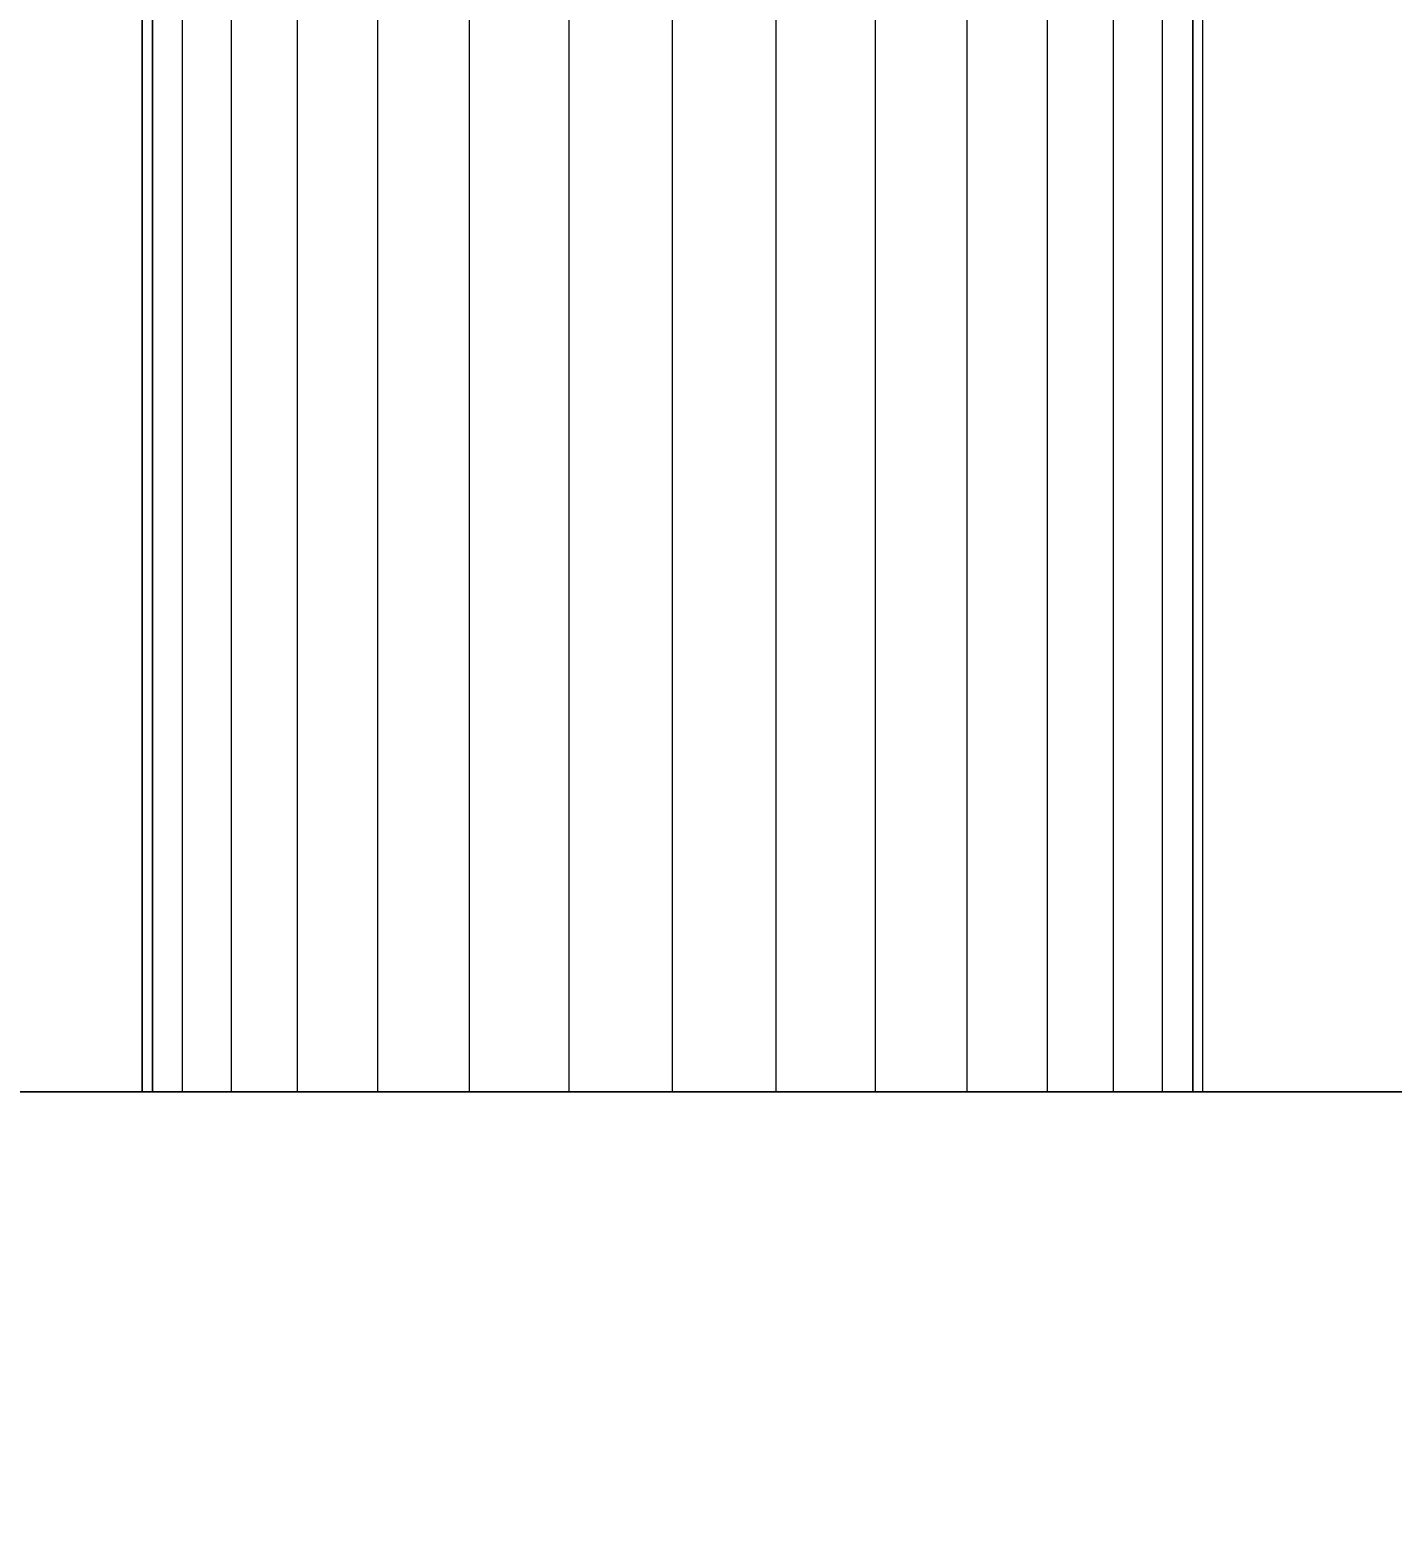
# Model space of a CAD drawing. Header units: millimetres. Extents: x -21672 to 8019, y 3751 to 17279.
# Drawn here: x -13369.3 to -13318.5, y 14411.1 to 14466.4 of the extents above; entities that cross this region are included whole.
import ezdxf

# ---------------------------------------------------------------- set-up
doc = ezdxf.new("R2010")
doc.units = ezdxf.units.MM
for name, color, linetype, lineweight in [('A-ANNO-DIMS', 211, 'Continuous', 9), ('A-ANNO-DIMS-50', 211, 'Continuous', 9), ('A-GENM', 13, 'Continuous', 18)]:
    doc.layers.add(name, color=color, linetype=linetype, lineweight=lineweight)
doc.styles.add('Arial', font='arial.ttf', dxfattribs={"height": 125})
doc.dimstyles.new('Diagonal_-_2_5mm_Arial', dxfattribs={"dimscale": 304.8, "dimtxt": 127.532425, "dimasz": 0.492126, "dimexe": 0.393701, "dimexo": 0.246063, "dimgap": 0.287073, "dimtad": 1, "dimdec": 0, "dimzin": 0, "dimdsep": 46, "dimtxsty": 'Arial', "dimblk1": 'OBLIQUE', "dimblk2": 'OBLIQUE', "dimsah": 1, "dimcen": 0.09, "dimdle": 0.393701, "dimazin": 0, "dimtfac": 1, "dimtdec": 4, "dimtix": 1, "dimtmove": 0, "dimatfit": 3, "dimfxl": 1, "dimtvp": 1, "dimtolj": 1, "dimtzin": 0, "dimarcsym": 2})

# ---------------------------------------------------------------- blocks, each defined once
blk = doc.blocks.new('Nevera de autoservicio single - Nevera de autoservicio single-466915-Level 2')
at = {"layer": 'A-GENM'}
for p, q in [((454.753, 1307.979), (454.753, -1108.896)), ((454.753, -1108.896), (454.753, 1307.979)), ((454.753, -1108.896), (454.753, 1307.979)), ((454.753, -1108.896), (454.753, 1307.979)), ((454.753, -1028.381), (454.753, 977.961)), ((454.753, -616.823), (454.753, -668.268)), ((454.753, -648.482), (255.92, -648.482)), ((454.753, -648.482), (255.92, -648.482)), ((454.753, -648.482), (255.92, -648.482)), ((454.753, -648.482), (255.92, -648.482)), ((454.753, -648.482), (255.92, -648.482)), ((454.753, -648.482), (255.92, -648.482)), ((454.753, -648.482), (255.92, -648.482)), ((454.753, -648.482), (255.92, -648.482)), ((454.753, -648.482), (255.92, -648.482)), ((454.753, -648.482), (255.92, -648.482)), ((454.753, -648.482), (255.92, -648.482)), ((454.753, -648.482), (255.92, -648.482)), ((454.753, -648.831), (454.753, -648.482)), ((454.753, -648.482), (454.753, -648.862)), ((454.753, -648.862), (454.753, -648.482)), ((454.753, -648.482), (454.753, -648.862)), ((454.753, -648.862), (454.753, -648.482)), ((454.753, -648.482), (454.753, -648.862)), ((454.753, -648.862), (454.753, -648.482)), ((454.753, -648.482), (454.753, -648.862)), ((454.753, -648.672), (454.753, -648.482)), ((454.753, -648.482), (454.753, -648.862)), ((454.753, -648.672), (454.753, -648.482)), ((454.753, -648.482), (454.753, -648.862)), ((454.753, -648.862), (454.753, -648.482)), ((454.753, -648.482), (454.753, -648.831)), ((454.753, -648.672), (454.753, -648.482)), ((454.753, -648.672), (454.753, -648.482)), ((454.753, -648.862), (454.753, -648.482)), ((454.753, -648.862), (454.753, -648.482)), ((454.753, -648.862), (454.753, -648.482)), ((454.753, -648.862), (454.753, -648.482)), ((454.753, -648.482), (454.753, -648.862)), ((454.753, -648.482), (454.753, -648.862)), ((454.753, -648.862), (454.753, -648.482)), ((454.753, -648.482), (454.753, -648.862)), ((454.753, -648.672), (454.753, -648.862)), ((454.753, -648.672), (454.753, -648.862)), ((454.753, -648.862), (454.753, -648.672)), ((454.753, -648.862), (454.753, -648.672)), ((454.753, -648.862), (255.92, -648.862)), ((454.753, -648.862), (255.92, -648.862)), ((454.753, -648.862), (255.92, -648.862)), ((454.753, -648.862), (255.92, -648.862)), ((454.753, -648.862), (255.92, -648.862)), ((454.753, -648.862), (255.92, -648.862)), ((454.753, -648.862), (255.92, -648.862)), ((454.753, -648.862), (255.92, -648.862)), ((454.753, -648.862), (255.92, -648.862)), ((454.753, -648.862), (255.92, -648.862)), ((454.753, -648.862), (255.92, -648.862)), ((454.753, -648.862), (255.92, -648.862)), ((454.753, -648.862), (255.92, -648.862)), ((454.753, -648.862), (255.92, -648.862)), ((454.753, -648.862), (255.92, -648.862)), ((454.753, -648.862), (255.92, -648.862)), ((255.92, -648.862), (454.753, -648.862)), ((454.753, -648.862), (255.92, -648.862)), ((454.753, -648.862), (255.92, -648.862)), ((454.753, -648.862), (255.92, -648.862)), ((255.92, -648.862), (454.753, -648.862)), ((454.753, -648.862), (255.92, -648.862)), ((454.753, -648.862), (255.92, -648.862)), ((454.753, -648.862), (255.92, -648.862)), ((454.753, -648.862), (454.753, -648.831)), ((454.753, -648.831), (454.753, -648.862)), ((454.753, -649.988), (454.753, -648.862)), ((454.753, -648.862), (454.753, -649.988)), ((454.753, -649.988), (454.753, -648.862)), ((454.753, -648.862), (454.753, -649.988)), ((454.753, -649.988), (454.753, -648.862)), ((454.753, -648.862), (454.753, -649.988)), ((454.753, -649.988), (454.753, -648.862)), ((454.753, -648.862), (454.753, -649.988)), ((454.753, -649.988), (454.753, -648.862)), ((454.753, -648.862), (454.753, -649.988)), ((454.753, -649.988), (454.753, -648.862)), ((454.753, -648.862), (454.753, -649.988)), ((454.753, -649.988), (454.753, -648.862)), ((454.753, -649.988), (454.753, -648.862)), ((454.753, -649.988), (454.753, -648.862)), ((454.753, -649.988), (454.753, -648.862)), ((454.753, -649.988), (454.753, -648.862)), ((454.753, -649.988), (454.753, -648.862)), ((454.753, -649.988), (454.753, -648.862)), ((454.753, -649.988), (454.753, -648.862)), ((454.753, -649.988), (454.753, -648.862)), ((454.753, -649.988), (454.753, -648.862)), ((454.753, -649.988), (454.753, -648.862)), ((454.753, -649.988), (454.753, -648.862)), ((454.753, -649.988), (255.92, -649.988)), ((454.753, -649.988), (255.92, -649.988)), ((454.753, -649.988), (255.92, -649.988)), ((454.753, -649.988), (255.92, -649.988)), ((454.753, -649.988), (255.92, -649.988)), ((454.753, -649.988), (255.92, -649.988)), ((454.753, -649.988), (255.92, -649.988)), ((454.753, -649.988), (255.92, -649.988)), ((454.753, -649.988), (255.92, -649.988)), ((454.753, -649.988), (255.92, -649.988)), ((454.753, -649.988), (255.92, -649.988)), ((454.753, -649.988), (255.92, -649.988)), ((454.753, -649.988), (255.92, -649.988)), ((454.753, -649.988), (255.92, -649.988)), ((454.753, -649.988), (255.92, -649.988)), ((454.753, -649.988), (255.92, -649.988)), ((454.753, -649.988), (255.92, -649.988)), ((454.753, -649.988), (255.92, -649.988)), ((454.753, -649.988), (255.92, -649.988)), ((454.753, -649.988), (255.92, -649.988)), ((454.753, -649.988), (255.92, -649.988)), ((454.753, -649.988), (255.92, -649.988)), ((454.753, -649.988), (255.92, -649.988)), ((454.753, -649.988), (255.92, -649.988)), ((454.753, -651.817), (454.753, -649.988)), ((454.753, -649.988), (454.753, -651.817)), ((454.753, -651.817), (454.753, -649.988)), ((454.753, -649.988), (454.753, -651.817)), ((454.753, -651.817), (454.753, -649.988)), ((454.753, -649.988), (454.753, -651.817)), ((454.753, -651.817), (454.753, -649.988)), ((454.753, -649.988), (454.753, -651.817)), ((454.753, -651.817), (454.753, -649.988)), ((454.753, -649.988), (454.753, -651.817)), ((454.753, -651.817), (454.753, -649.988)), ((454.753, -649.988), (454.753, -651.817)), ((454.753, -651.817), (454.753, -649.988)), ((454.753, -651.817), (454.753, -649.988)), ((454.753, -651.817), (454.753, -649.988)), ((454.753, -651.817), (454.753, -649.988)), ((454.753, -651.817), (454.753, -649.988)), ((454.753, -651.817), (454.753, -649.988)), ((454.753, -651.817), (454.753, -649.988)), ((454.753, -651.817), (454.753, -649.988)), ((454.753, -651.817), (454.753, -649.988)), ((454.753, -651.817), (454.753, -649.988)), ((454.753, -651.817), (454.753, -649.988)), ((454.753, -651.817), (454.753, -649.988)), ((454.753, -651.817), (255.92, -651.817)), ((454.753, -651.817), (255.92, -651.817)), ((454.753, -651.817), (255.92, -651.817)), ((454.753, -651.817), (255.92, -651.817)), ((454.753, -651.817), (255.92, -651.817)), ((454.753, -651.817), (255.92, -651.817)), ((454.753, -651.817), (255.92, -651.817)), ((454.753, -651.817), (255.92, -651.817)), ((454.753, -651.817), (255.92, -651.817)), ((454.753, -651.817), (255.92, -651.817)), ((454.753, -651.817), (255.92, -651.817)), ((454.753, -651.817), (255.92, -651.817)), ((454.753, -651.817), (255.92, -651.817)), ((454.753, -651.817), (255.92, -651.817)), ((454.753, -651.817), (255.92, -651.817)), ((454.753, -651.817), (255.92, -651.817)), ((454.753, -651.817), (255.92, -651.817)), ((454.753, -651.817), (255.92, -651.817)), ((454.753, -651.817), (255.92, -651.817)), ((454.753, -651.817), (255.92, -651.817)), ((454.753, -651.817), (255.92, -651.817)), ((454.753, -651.817), (255.92, -651.817)), ((454.753, -651.817), (255.92, -651.817)), ((454.753, -651.817), (255.92, -651.817)), ((454.753, -654.277), (454.753, -651.817)), ((454.753, -651.817), (454.753, -654.277)), ((454.753, -654.277), (454.753, -651.817)), ((454.753, -651.817), (454.753, -654.277)), ((454.753, -654.277), (454.753, -651.817)), ((454.753, -651.817), (454.753, -654.277)), ((454.753, -654.277), (454.753, -651.817)), ((454.753, -651.817), (454.753, -654.277)), ((454.753, -654.277), (454.753, -651.817)), ((454.753, -651.817), (454.753, -654.277)), ((454.753, -654.277), (454.753, -651.817)), ((454.753, -651.817), (454.753, -654.277)), ((454.753, -654.277), (454.753, -651.817)), ((454.753, -654.277), (454.753, -651.817)), ((454.753, -654.277), (454.753, -651.817)), ((454.753, -654.277), (454.753, -651.817)), ((454.753, -654.277), (454.753, -651.817)), ((454.753, -654.277), (454.753, -651.817)), ((454.753, -654.277), (454.753, -651.817)), ((454.753, -654.277), (454.753, -651.817)), ((454.753, -654.277), (454.753, -651.817)), ((454.753, -654.277), (454.753, -651.817)), ((454.753, -654.277), (454.753, -651.817)), ((454.753, -654.277), (454.753, -651.817)), ((454.753, -654.277), (255.92, -654.277)), ((454.753, -654.277), (255.92, -654.277)), ((454.753, -654.277), (255.92, -654.277)), ((454.753, -654.277), (255.92, -654.277)), ((454.753, -654.277), (255.92, -654.277)), ((454.753, -654.277), (255.92, -654.277)), ((454.753, -654.277), (255.92, -654.277)), ((454.753, -654.277), (255.92, -654.277)), ((454.753, -654.277), (255.92, -654.277)), ((454.753, -654.277), (255.92, -654.277)), ((454.753, -654.277), (255.92, -654.277)), ((454.753, -654.277), (255.92, -654.277)), ((454.753, -654.277), (255.92, -654.277)), ((454.753, -654.277), (255.92, -654.277)), ((454.753, -654.277), (255.92, -654.277)), ((454.753, -654.277), (255.92, -654.277)), ((454.753, -654.277), (255.92, -654.277)), ((454.753, -654.277), (255.92, -654.277)), ((454.753, -654.277), (255.92, -654.277)), ((454.753, -654.277), (255.92, -654.277)), ((454.753, -654.277), (255.92, -654.277)), ((454.753, -654.277), (255.92, -654.277)), ((454.753, -654.277), (255.92, -654.277)), ((454.753, -654.277), (255.92, -654.277)), ((454.753, -657.275), (454.753, -654.277)), ((454.753, -654.277), (454.753, -657.275)), ((454.753, -657.275), (454.753, -654.277)), ((454.753, -654.277), (454.753, -657.275)), ((454.753, -657.275), (454.753, -654.277)), ((454.753, -654.277), (454.753, -657.275)), ((454.753, -657.275), (454.753, -654.277)), ((454.753, -654.277), (454.753, -657.275)), ((454.753, -657.275), (454.753, -654.277)), ((454.753, -654.277), (454.753, -657.275)), ((454.753, -657.275), (454.753, -654.277)), ((454.753, -654.277), (454.753, -657.275)), ((454.753, -657.275), (454.753, -654.277)), ((454.753, -657.275), (454.753, -654.277)), ((454.753, -657.275), (454.753, -654.277)), ((454.753, -657.275), (454.753, -654.277)), ((454.753, -657.275), (454.753, -654.277)), ((454.753, -657.275), (454.753, -654.277)), ((454.753, -657.275), (454.753, -654.277)), ((454.753, -657.275), (454.753, -654.277)), ((454.753, -657.275), (454.753, -654.277)), ((454.753, -657.275), (454.753, -654.277)), ((454.753, -654.277), (454.753, -657.275)), ((454.753, -654.277), (454.753, -657.275)), ((454.753, -657.275), (255.92, -657.275)), ((454.753, -657.275), (255.92, -657.275)), ((454.753, -657.275), (255.92, -657.275)), ((454.753, -657.275), (255.92, -657.275)), ((454.753, -657.275), (255.92, -657.275)), ((454.753, -657.275), (255.92, -657.275)), ((454.753, -657.275), (255.92, -657.275)), ((454.753, -657.275), (255.92, -657.275)), ((454.753, -657.275), (255.92, -657.275)), ((454.753, -657.275), (255.92, -657.275)), ((454.753, -657.275), (255.92, -657.275)), ((454.753, -657.275), (255.92, -657.275)), ((454.753, -657.275), (255.92, -657.275)), ((454.753, -657.275), (255.92, -657.275)), ((454.753, -657.275), (255.92, -657.275)), ((454.753, -657.275), (255.92, -657.275)), ((454.753, -657.275), (255.92, -657.275)), ((454.753, -657.275), (255.92, -657.275)), ((454.753, -657.275), (255.92, -657.275)), ((454.753, -657.275), (255.92, -657.275)), ((454.753, -657.275), (255.92, -657.275)), ((454.753, -657.275), (255.92, -657.275)), ((454.753, -657.275), (255.92, -657.275)), ((454.753, -657.275), (255.92, -657.275)), ((454.753, -660.696), (454.753, -657.275)), ((454.753, -657.275), (454.753, -660.696)), ((454.753, -660.696), (454.753, -657.275)), ((454.753, -657.275), (454.753, -660.696)), ((454.753, -660.696), (454.753, -657.275)), ((454.753, -657.275), (454.753, -660.696)), ((454.753, -660.696), (454.753, -657.275)), ((454.753, -657.275), (454.753, -660.696)), ((454.753, -660.696), (454.753, -657.275)), ((454.753, -657.275), (454.753, -660.696)), ((454.753, -660.696), (454.753, -657.275)), ((454.753, -657.275), (454.753, -660.696)), ((454.753, -660.696), (454.753, -657.275)), ((454.753, -660.696), (454.753, -657.275)), ((454.753, -660.696), (454.753, -657.275)), ((454.753, -660.696), (454.753, -657.275)), ((454.753, -660.696), (454.753, -657.275)), ((454.753, -660.696), (454.753, -657.275)), ((454.753, -660.696), (454.753, -657.275)), ((454.753, -660.696), (454.753, -657.275)), ((454.753, -660.696), (454.753, -657.275)), ((454.753, -660.696), (454.753, -657.275)), ((454.753, -657.275), (454.753, -660.696)), ((454.753, -657.275), (454.753, -660.696)), ((454.753, -660.696), (255.92, -660.696)), ((454.753, -660.696), (255.92, -660.696)), ((454.753, -660.696), (255.92, -660.696)), ((454.753, -660.696), (255.92, -660.696)), ((454.753, -660.696), (255.92, -660.696)), ((454.753, -660.696), (255.92, -660.696)), ((454.753, -660.696), (255.92, -660.696)), ((454.753, -660.696), (255.92, -660.696)), ((454.753, -660.696), (255.92, -660.696)), ((454.753, -660.696), (255.92, -660.696)), ((454.753, -660.696), (255.92, -660.696)), ((454.753, -660.696), (255.92, -660.696)), ((454.753, -660.696), (255.92, -660.696)), ((454.753, -660.696), (255.92, -660.696)), ((454.753, -660.696), (255.92, -660.696)), ((454.753, -660.696), (255.92, -660.696)), ((454.753, -660.696), (255.92, -660.696)), ((454.753, -660.696), (255.92, -660.696)), ((454.753, -660.696), (255.92, -660.696)), ((454.753, -660.696), (255.92, -660.696)), ((454.753, -660.696), (255.92, -660.696)), ((454.753, -660.696), (255.92, -660.696)), ((454.753, -660.696), (255.92, -660.696)), ((454.753, -660.696), (255.92, -660.696)), ((454.753, -664.408), (454.753, -660.696)), ((454.753, -660.696), (454.753, -664.408)), ((454.753, -664.408), (454.753, -660.696)), ((454.753, -660.696), (454.753, -664.408)), ((454.753, -664.408), (454.753, -660.696)), ((454.753, -660.696), (454.753, -664.408)), ((454.753, -664.408), (454.753, -660.696)), ((454.753, -660.696), (454.753, -664.408)), ((454.753, -664.408), (454.753, -660.696)), ((454.753, -660.696), (454.753, -664.408)), ((454.753, -664.408), (454.753, -660.696)), ((454.753, -660.696), (454.753, -664.408)), ((454.753, -664.408), (454.753, -660.696)), ((454.753, -664.408), (454.753, -660.696)), ((454.753, -664.408), (454.753, -660.696)), ((454.753, -664.408), (454.753, -660.696)), ((454.753, -664.408), (454.753, -660.696)), ((454.753, -664.408), (454.753, -660.696)), ((454.753, -664.408), (454.753, -660.696)), ((454.753, -664.408), (454.753, -660.696)), ((454.753, -664.408), (454.753, -660.696)), ((454.753, -664.408), (454.753, -660.696)), ((454.753, -660.696), (454.753, -664.408)), ((454.753, -660.696), (454.753, -664.408)), ((454.753, -664.408), (255.92, -664.408)), ((454.753, -664.408), (255.92, -664.408)), ((454.753, -664.408), (255.92, -664.408)), ((454.753, -664.408), (255.92, -664.408)), ((454.753, -664.408), (255.92, -664.408)), ((454.753, -664.408), (255.92, -664.408)), ((454.753, -664.408), (255.92, -664.408)), ((454.753, -664.408), (255.92, -664.408)), ((454.753, -664.408), (255.92, -664.408)), ((454.753, -664.408), (255.92, -664.408)), ((454.753, -664.408), (255.92, -664.408)), ((454.753, -664.408), (255.92, -664.408)), ((454.753, -664.408), (255.92, -664.408)), ((454.753, -664.408), (255.92, -664.408)), ((454.753, -664.408), (255.92, -664.408)), ((454.753, -664.408), (255.92, -664.408)), ((454.753, -664.408), (255.92, -664.408)), ((454.753, -664.408), (255.92, -664.408)), ((454.753, -664.408), (255.92, -664.408)), ((454.753, -664.408), (255.92, -664.408)), ((454.753, -664.408), (255.92, -664.408)), ((454.753, -664.408), (255.92, -664.408)), ((454.753, -664.408), (255.92, -664.408)), ((454.753, -664.408), (255.92, -664.408)), ((454.753, -668.268), (454.753, -664.408)), ((454.753, -664.408), (454.753, -668.268)), ((454.753, -668.268), (454.753, -664.408)), ((454.753, -664.408), (454.753, -668.268)), ((454.753, -668.268), (454.753, -664.408)), ((454.753, -664.408), (454.753, -668.268)), ((454.753, -668.268), (454.753, -664.408)), ((454.753, -664.408), (454.753, -668.268)), ((454.753, -668.268), (454.753, -664.408)), ((454.753, -664.408), (454.753, -668.268)), ((454.753, -668.268), (454.753, -664.408)), ((454.753, -664.408), (454.753, -668.268)), ((454.753, -668.268), (454.753, -664.408)), ((454.753, -668.268), (454.753, -664.408)), ((454.753, -668.268), (454.753, -664.408)), ((454.753, -668.268), (454.753, -664.408)), ((454.753, -668.268), (454.753, -664.408)), ((454.753, -668.268), (454.753, -664.408)), ((454.753, -668.268), (454.753, -664.408)), ((454.753, -668.268), (454.753, -664.408)), ((454.753, -668.268), (454.753, -664.408)), ((454.753, -668.268), (454.753, -664.408)), ((454.753, -668.268), (454.753, -664.408)), ((454.753, -668.268), (454.753, -664.408)), ((454.753, -668.268), (255.92, -668.268)), ((454.753, -668.268), (255.92, -668.268)), ((454.753, -668.268), (255.92, -668.268)), ((454.753, -668.268), (255.92, -668.268)), ((454.753, -668.268), (255.92, -668.268)), ((454.753, -668.268), (255.92, -668.268)), ((454.753, -668.268), (255.92, -668.268)), ((454.753, -668.268), (255.92, -668.268)), ((454.753, -668.268), (255.92, -668.268)), ((454.753, -668.268), (255.92, -668.268)), ((454.753, -668.268), (255.92, -668.268)), ((454.753, -668.268), (255.92, -668.268)), ((454.753, -668.268), (255.92, -668.268)), ((454.753, -668.268), (255.92, -668.268)), ((454.753, -668.268), (255.92, -668.268)), ((454.753, -668.268), (255.92, -668.268)), ((454.753, -668.268), (255.92, -668.268)), ((454.753, -668.268), (255.92, -668.268)), ((454.753, -668.268), (255.92, -668.268)), ((454.753, -668.268), (255.92, -668.268)), ((454.753, -668.268), (255.92, -668.268)), ((454.753, -668.268), (255.92, -668.268)), ((454.753, -668.268), (255.92, -668.268)), ((454.753, -668.268), (255.92, -668.268)), ((454.753, -672.128), (454.753, -668.268)), ((454.753, -668.268), (454.753, -672.128)), ((454.753, -672.128), (454.753, -668.268)), ((454.753, -668.268), (454.753, -672.128)), ((454.753, -672.128), (454.753, -668.268)), ((454.753, -668.268), (454.753, -672.128)), ((454.753, -672.128), (454.753, -668.268)), ((454.753, -668.268), (454.753, -672.128)), ((454.753, -672.128), (454.753, -668.268)), ((454.753, -668.268), (454.753, -672.128)), ((454.753, -672.128), (454.753, -668.268)), ((454.753, -668.268), (454.753, -672.128)), ((454.753, -668.268), (454.753, -719.713)), ((454.753, -668.268), (454.753, -672.128)), ((454.753, -668.268), (454.753, -672.128)), ((454.753, -668.268), (454.753, -672.128)), ((454.753, -668.268), (454.753, -672.128)), ((454.753, -668.268), (454.753, -672.128)), ((454.753, -668.268), (454.753, -672.128)), ((454.753, -672.128), (454.753, -668.268)), ((454.753, -672.128), (454.753, -668.268)), ((454.753, -672.128), (454.753, -668.268)), ((454.753, -672.128), (454.753, -668.268)), ((454.753, -668.268), (454.753, -672.128)), ((454.753, -668.268), (454.753, -672.128)), ((454.753, -672.128), (255.92, -672.128)), ((454.753, -672.128), (255.92, -672.128)), ((454.753, -672.128), (255.92, -672.128)), ((454.753, -672.128), (255.92, -672.128)), ((454.753, -672.128), (255.92, -672.128)), ((454.753, -672.128), (255.92, -672.128)), ((454.753, -672.128), (255.92, -672.128)), ((454.753, -672.128), (255.92, -672.128)), ((454.753, -672.128), (255.92, -672.128)), ((454.753, -672.128), (255.92, -672.128)), ((454.753, -672.128), (255.92, -672.128)), ((454.753, -672.128), (255.92, -672.128)), ((454.753, -672.128), (255.92, -672.128)), ((454.753, -672.128), (255.92, -672.128)), ((454.753, -672.128), (255.92, -672.128)), ((454.753, -672.128), (255.92, -672.128)), ((454.753, -672.128), (255.92, -672.128)), ((454.753, -672.128), (255.92, -672.128)), ((454.753, -672.128), (255.92, -672.128)), ((454.753, -672.128), (255.92, -672.128)), ((454.753, -672.128), (255.92, -672.128)), ((454.753, -672.128), (255.92, -672.128)), ((454.753, -672.128), (255.92, -672.128)), ((454.753, -672.128), (255.92, -672.128)), ((454.753, -675.84), (454.753, -672.128)), ((454.753, -672.128), (454.753, -675.84)), ((454.753, -675.84), (454.753, -672.128)), ((454.753, -672.128), (454.753, -675.84)), ((454.753, -675.84), (454.753, -672.128)), ((454.753, -672.128), (454.753, -675.84)), ((454.753, -675.84), (454.753, -672.128)), ((454.753, -672.128), (454.753, -675.84)), ((454.753, -675.84), (454.753, -672.128)), ((454.753, -672.128), (454.753, -675.84)), ((454.753, -675.84), (454.753, -672.128)), ((454.753, -672.128), (454.753, -675.84)), ((454.753, -672.128), (454.753, -675.84)), ((454.753, -672.128), (454.753, -675.84)), ((454.753, -672.128), (454.753, -675.84)), ((454.753, -672.128), (454.753, -675.84)), ((454.753, -672.128), (454.753, -675.84)), ((454.753, -672.128), (454.753, -675.84)), ((454.753, -672.128), (454.753, -675.84)), ((454.753, -672.128), (454.753, -675.84)), ((454.753, -675.84), (454.753, -672.128)), ((454.753, -675.84), (454.753, -672.128)), ((454.753, -672.128), (454.753, -675.84)), ((454.753, -672.128), (454.753, -675.84)), ((454.753, -675.84), (255.92, -675.84)), ((454.753, -675.84), (255.92, -675.84)), ((454.753, -675.84), (255.92, -675.84)), ((454.753, -675.84), (255.92, -675.84)), ((454.753, -675.84), (255.92, -675.84)), ((454.753, -675.84), (255.92, -675.84)), ((454.753, -675.84), (255.92, -675.84)), ((454.753, -675.84), (255.92, -675.84)), ((454.753, -675.84), (255.92, -675.84)), ((454.753, -675.84), (255.92, -675.84)), ((454.753, -675.84), (255.92, -675.84)), ((454.753, -675.84), (255.92, -675.84)), ((454.753, -675.84), (255.92, -675.84)), ((454.753, -675.84), (255.92, -675.84)), ((454.753, -675.84), (255.92, -675.84)), ((454.753, -675.84), (255.92, -675.84)), ((454.753, -675.84), (255.92, -675.84)), ((454.753, -675.84), (255.92, -675.84)), ((454.753, -675.84), (255.92, -675.84)), ((454.753, -675.84), (255.92, -675.84)), ((454.753, -675.84), (255.92, -675.84)), ((454.753, -675.84), (255.92, -675.84)), ((454.753, -675.84), (255.92, -675.84)), ((454.753, -675.84), (255.92, -675.84)), ((454.753, -679.261), (454.753, -675.84)), ((454.753, -675.84), (454.753, -679.261)), ((454.753, -679.261), (454.753, -675.84)), ((454.753, -675.84), (454.753, -679.261)), ((454.753, -679.261), (454.753, -675.84)), ((454.753, -675.84), (454.753, -679.261)), ((454.753, -679.261), (454.753, -675.84)), ((454.753, -675.84), (454.753, -679.261)), ((454.753, -679.261), (454.753, -675.84)), ((454.753, -675.84), (454.753, -679.261)), ((454.753, -679.261), (454.753, -675.84)), ((454.753, -675.84), (454.753, -679.261)), ((454.753, -675.84), (454.753, -679.261)), ((454.753, -675.84), (454.753, -679.261)), ((454.753, -675.84), (454.753, -679.261)), ((454.753, -675.84), (454.753, -679.261)), ((454.753, -675.84), (454.753, -679.261)), ((454.753, -675.84), (454.753, -679.261)), ((454.753, -675.84), (454.753, -679.261)), ((454.753, -675.84), (454.753, -679.261)), ((454.753, -679.261), (454.753, -675.84)), ((454.753, -679.261), (454.753, -675.84)), ((454.753, -675.84), (454.753, -679.261)), ((454.753, -675.84), (454.753, -679.261)), ((454.753, -679.261), (255.92, -679.261)), ((454.753, -679.261), (255.92, -679.261)), ((454.753, -679.261), (255.92, -679.261)), ((454.753, -679.261), (255.92, -679.261)), ((454.753, -679.261), (255.92, -679.261)), ((454.753, -679.261), (255.92, -679.261)), ((454.753, -679.261), (255.92, -679.261)), ((454.753, -679.261), (255.92, -679.261)), ((454.753, -679.261), (255.92, -679.261)), ((454.753, -679.261), (255.92, -679.261)), ((454.753, -679.261), (255.92, -679.261)), ((454.753, -679.261), (255.92, -679.261)), ((454.753, -679.261), (255.92, -679.261)), ((454.753, -679.261), (255.92, -679.261)), ((454.753, -679.261), (255.92, -679.261)), ((454.753, -679.261), (255.92, -679.261)), ((454.753, -679.261), (255.92, -679.261)), ((454.753, -679.261), (255.92, -679.261)), ((454.753, -679.261), (255.92, -679.261)), ((454.753, -679.261), (255.92, -679.261)), ((454.753, -679.261), (255.92, -679.261)), ((454.753, -679.261), (255.92, -679.261)), ((454.753, -679.261), (255.92, -679.261)), ((454.753, -679.261), (255.92, -679.261)), ((454.753, -682.26), (454.753, -679.261)), ((454.753, -679.261), (454.753, -682.26)), ((454.753, -682.26), (454.753, -679.261)), ((454.753, -679.261), (454.753, -682.26)), ((454.753, -682.26), (454.753, -679.261)), ((454.753, -679.261), (454.753, -682.26)), ((454.753, -682.26), (454.753, -679.261)), ((454.753, -679.261), (454.753, -682.26)), ((454.753, -682.26), (454.753, -679.261)), ((454.753, -679.261), (454.753, -682.26)), ((454.753, -682.26), (454.753, -679.261)), ((454.753, -679.261), (454.753, -682.26)), ((454.753, -679.261), (454.753, -682.26)), ((454.753, -679.261), (454.753, -682.26)), ((454.753, -679.261), (454.753, -682.26)), ((454.753, -679.261), (454.753, -682.26)), ((454.753, -679.261), (454.753, -682.26)), ((454.753, -679.261), (454.753, -682.26)), ((454.753, -679.261), (454.753, -682.26)), ((454.753, -679.261), (454.753, -682.26)), ((454.753, -682.26), (454.753, -679.261)), ((454.753, -682.26), (454.753, -679.261)), ((454.753, -679.261), (454.753, -682.26)), ((454.753, -679.261), (454.753, -682.26)), ((454.753, -682.26), (255.92, -682.26)), ((454.753, -682.26), (255.92, -682.26)), ((454.753, -682.26), (255.92, -682.26)), ((454.753, -682.26), (255.92, -682.26)), ((454.753, -682.26), (255.92, -682.26)), ((454.753, -682.26), (255.92, -682.26)), ((454.753, -682.26), (255.92, -682.26)), ((454.753, -682.26), (255.92, -682.26)), ((454.753, -682.26), (255.92, -682.26)), ((454.753, -682.26), (255.92, -682.26)), ((454.753, -682.26), (255.92, -682.26)), ((454.753, -682.26), (255.92, -682.26)), ((454.753, -682.26), (255.92, -682.26)), ((454.753, -682.26), (255.92, -682.26)), ((454.753, -682.26), (255.92, -682.26)), ((454.753, -682.26), (255.92, -682.26)), ((454.753, -682.26), (255.92, -682.26)), ((454.753, -682.26), (255.92, -682.26)), ((454.753, -682.26), (255.92, -682.26)), ((454.753, -682.26), (255.92, -682.26)), ((454.753, -682.26), (255.92, -682.26)), ((454.753, -682.26), (255.92, -682.26)), ((454.753, -682.26), (255.92, -682.26)), ((454.753, -682.26), (255.92, -682.26)), ((454.753, -684.72), (454.753, -682.26)), ((454.753, -682.26), (454.753, -684.72)), ((454.753, -684.72), (454.753, -682.26)), ((454.753, -682.26), (454.753, -684.72)), ((454.753, -684.72), (454.753, -682.26)), ((454.753, -682.26), (454.753, -684.72)), ((454.753, -684.72), (454.753, -682.26)), ((454.753, -682.26), (454.753, -684.72)), ((454.753, -684.72), (454.753, -682.26)), ((454.753, -682.26), (454.753, -684.72)), ((454.753, -684.72), (454.753, -682.26)), ((454.753, -682.26), (454.753, -684.72)), ((454.753, -682.26), (454.753, -684.72)), ((454.753, -682.26), (454.753, -684.72)), ((454.753, -682.26), (454.753, -684.72)), ((454.753, -682.26), (454.753, -684.72)), ((454.753, -682.26), (454.753, -684.72)), ((454.753, -682.26), (454.753, -684.72)), ((454.753, -682.26), (454.753, -684.72)), ((454.753, -682.26), (454.753, -684.72)), ((454.753, -682.26), (454.753, -684.72)), ((454.753, -682.26), (454.753, -684.72)), ((454.753, -682.26), (454.753, -684.72)), ((454.753, -682.26), (454.753, -684.72)), ((454.753, -684.72), (255.92, -684.72)), ((454.753, -684.72), (255.92, -684.72)), ((454.753, -684.72), (255.92, -684.72)), ((454.753, -684.72), (255.92, -684.72)), ((454.753, -684.72), (255.92, -684.72)), ((454.753, -684.72), (255.92, -684.72)), ((454.753, -684.72), (255.92, -684.72)), ((454.753, -684.72), (255.92, -684.72)), ((454.753, -684.72), (255.92, -684.72)), ((454.753, -684.72), (255.92, -684.72)), ((454.753, -684.72), (255.92, -684.72)), ((454.753, -684.72), (255.92, -684.72)), ((454.753, -684.72), (255.92, -684.72)), ((454.753, -684.72), (255.92, -684.72)), ((454.753, -684.72), (255.92, -684.72)), ((454.753, -684.72), (255.92, -684.72)), ((454.753, -684.72), (255.92, -684.72)), ((454.753, -684.72), (255.92, -684.72)), ((454.753, -684.72), (255.92, -684.72)), ((454.753, -684.72), (255.92, -684.72)), ((454.753, -684.72), (255.92, -684.72)), ((454.753, -684.72), (255.92, -684.72)), ((454.753, -684.72), (255.92, -684.72)), ((454.753, -684.72), (255.92, -684.72)), ((454.753, -686.548), (454.753, -684.72)), ((454.753, -684.72), (454.753, -686.548)), ((454.753, -686.548), (454.753, -684.72)), ((454.753, -684.72), (454.753, -686.548)), ((454.753, -686.548), (454.753, -684.72)), ((454.753, -684.72), (454.753, -686.548)), ((454.753, -686.548), (454.753, -684.72)), ((454.753, -684.72), (454.753, -686.548)), ((454.753, -686.548), (454.753, -684.72)), ((454.753, -684.72), (454.753, -686.548)), ((454.753, -686.548), (454.753, -684.72)), ((454.753, -684.72), (454.753, -686.548)), ((454.753, -684.72), (454.753, -686.548)), ((454.753, -684.72), (454.753, -686.548)), ((454.753, -684.72), (454.753, -686.548)), ((454.753, -684.72), (454.753, -686.548)), ((454.753, -684.72), (454.753, -686.548)), ((454.753, -684.72), (454.753, -686.548)), ((454.753, -684.72), (454.753, -686.548)), ((454.753, -684.72), (454.753, -686.548)), ((454.753, -684.72), (454.753, -686.548)), ((454.753, -684.72), (454.753, -686.548)), ((454.753, -684.72), (454.753, -686.548)), ((454.753, -684.72), (454.753, -686.548)), ((454.753, -686.548), (255.92, -686.548)), ((454.753, -686.548), (255.92, -686.548)), ((454.753, -686.548), (255.92, -686.548)), ((454.753, -686.548), (255.92, -686.548)), ((454.753, -686.548), (255.92, -686.548)), ((454.753, -686.548), (255.92, -686.548)), ((454.753, -686.548), (255.92, -686.548)), ((454.753, -686.548), (255.92, -686.548)), ((454.753, -686.548), (255.92, -686.548)), ((454.753, -686.548), (255.92, -686.548)), ((454.753, -686.548), (255.92, -686.548)), ((454.753, -686.548), (255.92, -686.548)), ((454.753, -686.548), (255.92, -686.548)), ((454.753, -686.548), (255.92, -686.548)), ((454.753, -686.548), (255.92, -686.548)), ((454.753, -686.548), (255.92, -686.548)), ((454.753, -686.548), (255.92, -686.548)), ((454.753, -686.548), (255.92, -686.548)), ((454.753, -686.548), (255.92, -686.548)), ((454.753, -686.548), (255.92, -686.548)), ((454.753, -686.548), (255.92, -686.548)), ((454.753, -686.548), (255.92, -686.548)), ((454.753, -686.548), (255.92, -686.548)), ((454.753, -686.548), (255.92, -686.548)), ((454.753, -687.675), (454.753, -686.548)), ((454.753, -686.548), (454.753, -687.675)), ((454.753, -687.675), (454.753, -686.548)), ((454.753, -686.548), (454.753, -687.675)), ((454.753, -687.675), (454.753, -686.548)), ((454.753, -686.548), (454.753, -687.675)), ((454.753, -687.675), (454.753, -686.548)), ((454.753, -686.548), (454.753, -687.675)), ((454.753, -687.675), (454.753, -686.548)), ((454.753, -686.548), (454.753, -687.675)), ((454.753, -687.675), (454.753, -686.548)), ((454.753, -686.548), (454.753, -687.675)), ((454.753, -686.548), (454.753, -687.675)), ((454.753, -686.548), (454.753, -687.675)), ((454.753, -686.548), (454.753, -687.675)), ((454.753, -686.548), (454.753, -687.675)), ((454.753, -686.548), (454.753, -687.675)), ((454.753, -686.548), (454.753, -687.675)), ((454.753, -686.548), (454.753, -687.675)), ((454.753, -686.548), (454.753, -687.675)), ((454.753, -686.548), (454.753, -687.675)), ((454.753, -686.548), (454.753, -687.675)), ((454.753, -686.548), (454.753, -687.675)), ((454.753, -686.548), (454.753, -687.675)), ((454.753, -687.675), (255.92, -687.675)), ((454.753, -687.675), (255.92, -687.675)), ((454.753, -687.675), (255.92, -687.675)), ((454.753, -687.675), (255.92, -687.675)), ((454.753, -687.675), (255.92, -687.675)), ((454.753, -687.675), (255.92, -687.675)), ((454.753, -687.675), (255.92, -687.675)), ((454.753, -687.675), (255.92, -687.675)), ((454.753, -687.675), (255.92, -687.675)), ((454.753, -687.675), (255.92, -687.675)), ((454.753, -687.675), (255.92, -687.675)), ((454.753, -687.675), (255.92, -687.675)), ((454.753, -687.675), (255.92, -687.675)), ((454.753, -687.675), (255.92, -687.675)), ((454.753, -687.675), (255.92, -687.675)), ((454.753, -687.675), (255.92, -687.675)), ((454.753, -687.675), (255.92, -687.675)), ((255.92, -687.675), (454.753, -687.675)), ((454.753, -687.675), (255.92, -687.675)), ((454.753, -687.675), (255.92, -687.675)), ((454.753, -687.675), (255.92, -687.675)), ((454.753, -687.675), (255.92, -687.675)), ((454.753, -687.675), (255.92, -687.675)), ((454.753, -687.675), (255.92, -687.675)), ((454.753, -687.706), (454.753, -687.675)), ((454.753, -687.675), (454.753, -688.054)), ((454.753, -687.865), (454.753, -687.675)), ((454.753, -687.675), (454.753, -688.054)), ((454.753, -688.054), (454.753, -687.675)), ((454.753, -687.675), (454.753, -688.054)), ((454.753, -688.054), (454.753, -687.675)), ((454.753, -687.675), (454.753, -688.054)), ((454.753, -687.865), (454.753, -687.675)), ((454.753, -687.675), (454.753, -688.054)), ((454.753, -687.924), (454.753, -687.675)), ((454.753, -687.675), (454.753, -688.054)), ((454.753, -687.675), (454.753, -688.054)), ((454.753, -687.706), (454.753, -687.675)), ((454.753, -687.675), (454.753, -687.865)), ((454.753, -687.675), (454.753, -687.865)), ((454.753, -687.675), (454.753, -687.924)), ((454.753, -687.675), (454.753, -688.054)), ((454.753, -687.675), (454.753, -688.054)), ((454.753, -687.675), (454.753, -688.054)), ((454.753, -687.675), (454.753, -688.054)), ((454.753, -687.675), (454.753, -688.054)), ((454.753, -688.054), (454.753, -687.675)), ((454.753, -688.054), (454.753, -687.675)), ((454.753, -687.706), (454.753, -688.054)), ((454.753, -688.054), (454.753, -687.706)), ((454.753, -687.865), (454.753, -688.054)), ((454.753, -688.054), (454.753, -687.865)), ((454.753, -687.865), (454.753, -688.054)), ((454.753, -687.865), (454.753, -688.054)), ((454.753, -688.054), (454.753, -687.924)), ((454.753, -687.924), (454.753, -688.054)), ((454.753, -688.054), (255.92, -688.054)), ((454.753, -688.054), (255.92, -688.054)), ((454.753, -688.054), (255.92, -688.054)), ((454.753, -688.054), (255.92, -688.054)), ((454.753, -688.054), (255.92, -688.054)), ((454.753, -688.054), (255.92, -688.054)), ((454.753, -688.054), (255.92, -688.054)), ((454.753, -688.054), (255.92, -688.054)), ((454.753, -688.054), (255.92, -688.054)), ((454.753, -688.054), (255.92, -688.054)), ((255.92, -688.054), (454.753, -688.054)), ((454.753, -688.054), (255.92, -688.054))]:
    blk.add_line(p, q, dxfattribs=at)
blk = doc.blocks.new('DIMBLOCK69-Level 2')
at = {"layer": 'A-ANNO-DIMS-50'}
for p, q in [((-20502.896, 17027.062), (-20502.896, 17147.062)), ((818.604, 17027.062), (818.604, 17147.062)), ((-20622.896, 17027.062), (938.604, 17027.062)), ((-20502.896, 17027.062), (-20502.896, 11836.358)), ((818.604, 17027.062), (818.604, 15341.468))]:
    blk.add_line(p, q, dxfattribs=at)
at = {"layer": 'A-ANNO-DIMS-50', "lineweight": 35}
for p, q in [((-20502.896, 17027.062), (-20427.896, 17102.062)), ((818.604, 17027.062), (893.604, 17102.062)), ((-20502.896, 17027.062), (-20577.896, 16952.062)), ((818.604, 17027.062), (743.604, 16952.062))]:
    blk.add_line(p, q, dxfattribs=at)
at = {"layer": 'A-ANNO-DIMS-50', "color": 0, "insert": (-10082.496, 17276.841), "char_height": 125, "width": 576.83897, "attachment_point": 1, "line_spacing_factor": 0.941778, "style": 'Arial'}
blk.add_mtext('21322', dxfattribs=at)
blk = doc.blocks.new('_Oblique')
at = {"color": 0, "linetype": 'ByBlock', "lineweight": -2}
blk.add_line((-0.5, -0.5), (0.5, 0.5), dxfattribs=at)

msp = doc.modelspace()

# ---------------------------------------------------------------- block references
at = {"layer": 'A-GENM', "rotation": 269.9999999999996}
msp.add_blockref('Nevera de autoservicio single - Nevera de autoservicio single-466915-Level 2', (-12677.066, 14881.508), dxfattribs=at)

# ---------------------------------------------------------------- dimensions: what is measured, and where the dimension line sits
at = {"layer": 'A-ANNO-DIMS'}
dim = msp.add_linear_dim(base=(818.6039, 17027.0619), p1=(-20502.8962, 11761.3583), p2=(818.6039, 15266.468), dimstyle='Diagonal_-_2_5mm_Arial', override={"dimpost": '<>', "dimfxl": 21607.687495}, dxfattribs=at)
dim.commit()
dim.dimension.update_dxf_attribs({"geometry": 'DIMBLOCK69-Level 2', "text_midpoint": (-9842.1461, 17178.4262)})

doc.saveas('drawing.dxf')
